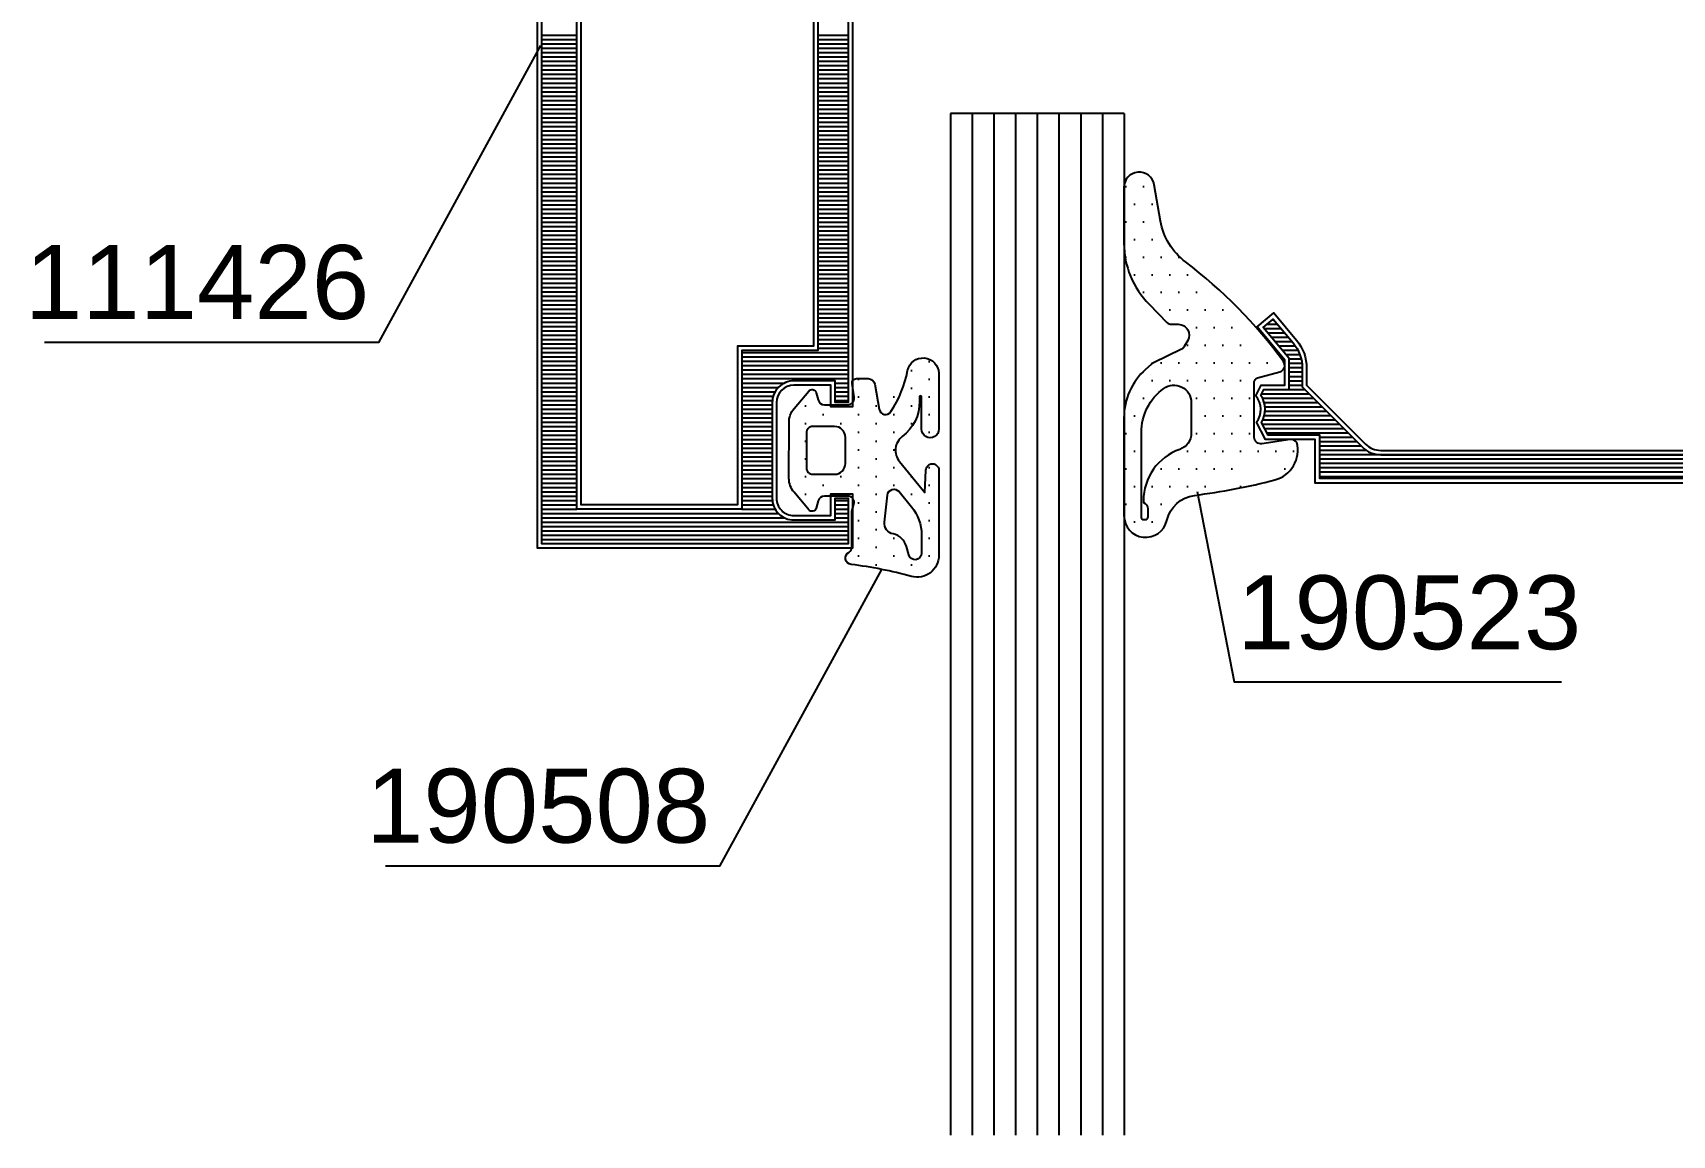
# Model space of a CAD drawing. Extents: x 13 to 201, y 43 to 254.
# Drawn here: x 116.39 to 154.13, y 142.5 to 167.85 of the extents above; entities that cross this region are included whole.
import ezdxf
from ezdxf.enums import TextEntityAlignment as Align

# ---------------------------------------------------------------- set-up
doc = ezdxf.new("R2010")
doc.units = 0
doc.header["$LTSCALE"] = 6
doc.layers.get('0').update_dxf_attribs({"color": 4, "linetype": 'CONTINUOUS'})
for name, color, linetype in [('CONST18', 3, 'CONTINUOUS'), ('DICHT_PAR', 3, 'CONTINUOUS'), ('DICHT_SCH', 3, 'CONTINUOUS'), ('KH_NOR', 7, 'CONTINUOUS'), ('KH_PAR', 3, 'CONTINUOUS'), ('KH_SCH', 3, 'CONTINUOUS'), ('KN_NOR', 7, 'CONTINUOUS'), ('KN_PAR', 3, 'CONTINUOUS'), ('KN_SCH', 3, 'CONTINUOUS'), ('PNR', 7, 'CONTINUOUS')]:
    doc.layers.add(name, color=color, linetype=linetype)
doc.styles.add('SWISSL', font='swissl.ttf')

# ---------------------------------------------------------------- blocks, each defined once
blk = doc.blocks.new('B-LL190508')
at = {"layer": 'DICHT_SCH'}
h = blk.add_hatch(dxfattribs=at)
h.set_pattern_fill('DOTS', color=256, scale=13, angle=-90, style=0)
h.set_pattern_definition([(270, (1.0507, -3.7068), (0.8125, -0.40625), [0, -0.8125])])
edge = h.paths.add_edge_path()
edge.add_arc((3, 0.331), 1, 0, 105.22324)
edge.add_arc((-2.514, 20.594), 20, -82.88554, -74.77676, ccw=False)
edge.add_arc((0, 0.45), 0.3, 97.11446, 240)
edge.add_arc((-0.3, -0.07), 0.3, 0, 60, ccw=False)
edge.add_line((0, -0.07), (0, -1.687))
edge.add_line((0, -1.687), (0.09, -2.022))
edge.add_arc((-0.2, -2.1), 0.3, -90, 15, ccw=False)
edge.add_line((-0.2, -2.4), (-1.27, -2.4))
edge.add_arc((-1.27, -2.1), 0.3, -165, -90, ccw=False)
edge.add_line((-1.56, -2.178), (-1.648, -1.848))
edge.add_arc((-1.841, -1.9), 0.2, 15, 140)
edge.add_line((-1.994, -1.771), (-2.666, -2.572))
edge.add_arc((-1.9, -3.215), 1, 140, 180)
edge.add_line((-2.9, -3.215), (-2.9, -5.785))
edge.add_arc((-1.9, -5.785), 1, 180, 220)
edge.add_line((-2.666, -6.428), (-1.994, -7.229))
edge.add_arc((-1.841, -7.1), 0.2, 220, 345)
edge.add_line((-1.648, -7.152), (-1.56, -6.822))
edge.add_arc((-1.27, -6.9), 0.3, 90, 165, ccw=False)
edge.add_line((-1.27, -6.6), (-0.2, -6.6))
edge.add_arc((-0.2, -6.9), 0.3, -8.58394, 90, ccw=False)
edge.add_line((0.097, -6.945), (0.002, -7.57))
edge.add_arc((0.2, -7.6), 0.2, 171.41606, 270)
edge.add_line((0.2, -7.8), (0.748, -7.8))
edge.add_arc((0.748, -7.5), 0.3, -90, -10)
edge.add_line((1.044, -7.552), (1.247, -6.398))
edge.add_arc((1.543, -6.45), 0.3, 33.71262, 170, ccw=False)
edge.add_arc((-2.367, -9.059), 5, 10.19231, 33.71262, ccw=False)
edge.add_arc((3.269, -8.022), 0.731, 191.95742, 357.83663)
edge.add_line((4, -8.05), (4, -5.483))
edge.add_arc((3.6, -5.483), 0.4, 0.00084, 180.00084)
edge.add_line((3.2, -5.483), (3.2, -6.96))
edge.add_arc((3.154, -6.96), 0.046, -180.00036, 0.00036, ccw=False)
edge.add_line((3.108, -6.96), (3.108, -6.748))
edge.add_arc((1.108, -6.731), 2, -0.47387, 52.8235)
edge.add_arc((2.8, -4.5), 0.8, 140.42196, 232.8235, ccw=False)
edge.add_line((2.183, -3.99), (3.358, -2.57))
edge.add_line((3.358, -2.57), (3.4, -3.585))
edge.add_arc((3.7, -3.585), 0.3, 180, 360)
edge.add_line((4, -3.585), (4, 0.331))
edge = h.paths.add_edge_path(flags=16)
edge.add_line((3.2, -0.628), (3.2, 0.231))
edge.add_arc((2.9, 0.231), 0.3, 0, 165)
edge.add_line((2.61, 0.308), (2.506, -0.081))
edge.add_arc((1.733, 0.126), 0.8, -78.15788, -15, ccw=False)
edge.add_arc((2, -1.146), 0.5, 101.84212, 186.029)
edge.add_line((1.503, -1.199), (1.634, -2.442))
edge.add_arc((1.932, -2.41), 0.3, 186.029, 320.42196)
edge.add_line((2.164, -2.602), (2.742, -1.903))
edge.add_arc((1.2, -0.628), 2, -39.57804, 0)
edge = h.paths.add_edge_path(flags=16)
edge.add_arc((-0.8, -5.1), 0.5, -90, 0, ccw=False)
edge.add_line((-0.8, -5.6), (-1.8, -5.6))
edge.add_arc((-1.8, -5.3), 0.3, -180, -90, ccw=False)
edge.add_line((-2.1, -5.3), (-2.1, -3.7))
edge.add_arc((-1.8, -3.7), 0.3, 90, 180, ccw=False)
edge.add_line((-1.8, -3.4), (-0.8, -3.4))
edge.add_arc((-0.8, -3.9), 0.5, 0, 90, ccw=False)
edge.add_line((-0.3, -3.9), (-0.3, -5.1))
at = {"layer": 'DICHT_PAR'}
for points in [[(4, 0.331, 0.494357), (2.737, 1.296, -0.035396), (-0.037, 0.748, 0.719139), (-0.15, 0.19, -0.267949), (0, -0.07), (0, -1.687), (0.09, -2.022, -0.493145), (-0.2, -2.4), (-1.27, -2.4, -0.339454), (-1.56, -2.178), (-1.648, -1.848, 0.606815), (-1.994, -1.771), (-2.666, -2.572, 0.176327), (-2.9, -3.215), (-2.9, -5.785, 0.176327), (-2.666, -6.428), (-1.994, -7.229, 0.606815), (-1.648, -7.152), (-1.56, -6.822, -0.339454), (-1.27, -6.6), (-0.2, -6.6, -0.458807), (0.097, -6.945), (0.002, -7.57, 0.458807), (0.2, -7.8), (0.748, -7.8, 0.36397), (1.044, -7.552), (1.247, -6.398, -0.676335), (1.792, -6.283, -0.102989), (2.554, -8.174, 0.883786), (4, -8.05), (4, -5.483, 1), (3.2, -5.483), (3.2, -6.96, -1.000006), (3.108, -6.96), (3.108, -6.748, 0.236839), (2.317, -5.137, -0.426544), (2.183, -3.99), (3.358, -2.57), (3.4, -3.585, 1), (4, -3.585), (4, 0.331)], [(3.2, -0.628), (3.2, 0.231, 0.876976), (2.61, 0.308), (2.506, -0.081, -0.282773), (1.897, -0.657, 0.3848), (1.503, -1.199), (1.634, -2.442, 0.664354), (2.164, -2.602), (2.742, -1.903, 0.174429), (3.2, -0.628)], [(-0.3, -5.1, -0.414214), (-0.8, -5.6), (-1.8, -5.6, -0.414214), (-2.1, -5.3), (-2.1, -3.7, -0.414214), (-1.8, -3.4), (-0.8, -3.4, -0.414214), (-0.3, -3.9), (-0.3, -5.1)]]:
    blk.add_lwpolyline(points, format="xyb", close=True, dxfattribs=at)
blk = doc.blocks.new('ll190508')
blk.add_blockref('B-LL190508', (0, 0))
blk = doc.blocks.new('*X10')
at = {"color": 0}
for p, q in [((0.2, 66.6), (14.3, 66.6)), ((0.2, 66.4), (14.3, 66.4)), ((0.2, 66.2), (14.3, 66.2)), ((0.2, 66), (14.3, 66)), ((0.2, 65.8), (14.3, 65.8)), ((0.2, 65.6), (11.364, 65.6)), ((0.2, 65.4), (11.086, 65.4)), ((0.2, 65.2), (1.8, 65.2)), ((0.2, 65), (1.8, 65)), ((9.4, 65.2), (10.934, 65.2)), ((9.4, 65), (10.846, 65)), ((13.7, 65.6), (14.3, 65.6)), ((13.7, 65.4), (14.3, 65.4)), ((13.7, 65.2), (14.3, 65.2)), ((13.7, 65), (14.3, 65)), ((0.2, 64.8), (1.8, 64.8)), ((0.2, 64.6), (1.8, 64.6)), ((0.2, 64.4), (1.8, 64.4)), ((0.2, 64.2), (1.8, 64.2)), ((9.4, 64.8), (10.805, 64.8)), ((9.4, 64.6), (10.8, 64.6)), ((9.4, 64.4), (10.8, 64.4)), ((9.4, 64.2), (10.8, 64.2)), ((13.7, 64.8), (14.3, 64.8)), ((0.2, 64), (1.8, 64)), ((0.2, 63.8), (1.8, 63.8)), ((0.2, 63.6), (1.8, 63.6)), ((0.2, 63.4), (1.8, 63.4)), ((9.4, 64), (10.8, 64)), ((9.4, 63.8), (10.8, 63.8)), ((9.4, 63.6), (10.8, 63.6)), ((9.4, 63.4), (10.8, 63.4)), ((0.2, 63.2), (1.8, 63.2)), ((0.2, 63), (1.8, 63)), ((0.2, 62.8), (1.8, 62.8)), ((9.4, 63.2), (10.8, 63.2)), ((9.4, 63), (10.8, 63)), ((9.4, 62.8), (10.8, 62.8)), ((0.2, 62.6), (1.8, 62.6)), ((0.2, 62.4), (1.8, 62.4)), ((0.2, 62.2), (1.8, 62.2)), ((0.2, 62), (1.8, 62)), ((9.4, 62.6), (10.8, 62.6)), ((9.4, 62.4), (10.8, 62.4)), ((9.4, 62.2), (10.8, 62.2)), ((9.4, 62), (10.8, 62)), ((0.2, 61.8), (1.8, 61.8)), ((0.2, 61.6), (1.8, 61.6)), ((0.2, 61.4), (1.8, 61.4)), ((0.2, 61.2), (1.8, 61.2)), ((9.4, 61.8), (10.8, 61.8)), ((9.4, 61.6), (10.8, 61.6)), ((9.4, 61.4), (10.8, 61.4)), ((9.4, 61.2), (10.8, 61.2)), ((0.2, 61), (1.8, 61)), ((0.2, 60.8), (1.8, 60.8)), ((0.2, 60.6), (1.8, 60.6)), ((0.2, 60.4), (1.8, 60.4)), ((9.4, 61), (10.8, 61)), ((9.4, 60.8), (10.8, 60.8)), ((9.4, 60.6), (10.8, 60.6)), ((9.4, 60.4), (10.8, 60.4)), ((0.2, 60.2), (1.8, 60.2)), ((0.2, 60), (1.8, 60)), ((0.2, 59.8), (1.8, 59.8)), ((9.4, 60.2), (10.805, 60.2)), ((9.4, 60), (10.846, 60)), ((9.4, 59.8), (10.934, 59.8)), ((13.7, 60.2), (14.3, 60.2)), ((13.7, 60), (14.3, 60)), ((13.7, 59.8), (14.3, 59.8)), ((0.2, 59.6), (1.8, 59.6)), ((0.2, 59.4), (1.8, 59.4)), ((0.2, 59.2), (1.8, 59.2)), ((0.2, 59), (1.8, 59)), ((9.4, 59.6), (11.086, 59.6)), ((9.4, 59.4), (11.364, 59.4)), ((9.4, 59.2), (14.3, 59.2)), ((9.4, 59), (14.3, 59)), ((13.7, 59.6), (14.3, 59.6)), ((13.7, 59.4), (14.3, 59.4)), ((0.2, 58.8), (1.8, 58.8)), ((0.2, 58.6), (1.8, 58.6)), ((0.2, 58.4), (1.8, 58.4)), ((0.2, 58.2), (1.8, 58.2)), ((9.4, 58.8), (14.3, 58.8)), ((9.4, 58.6), (14.3, 58.6)), ((9.4, 58.4), (14.3, 58.4)), ((9.4, 58.2), (14.3, 58.2)), ((0.2, 58), (1.8, 58)), ((0.2, 57.8), (1.8, 57.8)), ((0.2, 57.6), (1.8, 57.6)), ((0.2, 57.4), (1.8, 57.4)), ((9.4, 58), (14.3, 58)), ((12.9, 57.8), (14.3, 57.8)), ((12.9, 57.6), (14.3, 57.6)), ((12.9, 57.4), (14.3, 57.4)), ((0.2, 57.2), (1.8, 57.2)), ((0.2, 57), (1.8, 57)), ((0.2, 56.8), (1.8, 56.8)), ((12.9, 57.2), (14.3, 57.2)), ((12.9, 57), (14.3, 57)), ((12.9, 56.8), (14.3, 56.8)), ((0.2, 56.6), (1.8, 56.6)), ((0.2, 56.4), (1.8, 56.4)), ((0.2, 56.2), (1.8, 56.2)), ((0.2, 56), (1.8, 56)), ((12.9, 56.6), (14.3, 56.6)), ((12.9, 56.4), (14.3, 56.4)), ((12.9, 56.2), (14.3, 56.2)), ((12.9, 56), (14.3, 56)), ((0.2, 55.8), (1.8, 55.8)), ((0.2, 55.6), (1.8, 55.6)), ((0.2, 55.4), (1.8, 55.4)), ((0.2, 55.2), (1.8, 55.2)), ((12.9, 55.8), (14.3, 55.8)), ((12.9, 55.6), (14.3, 55.6)), ((12.9, 55.4), (14.3, 55.4)), ((12.9, 55.2), (14.3, 55.2)), ((0.2, 55), (1.8, 55)), ((0.2, 54.8), (1.8, 54.8)), ((0.2, 54.6), (1.8, 54.6)), ((0.2, 54.4), (1.8, 54.4)), ((12.9, 55), (14.3, 55)), ((12.9, 54.8), (14.3, 54.8)), ((12.9, 54.6), (14.3, 54.6)), ((12.9, 54.4), (14.3, 54.4)), ((0.2, 54.2), (1.8, 54.2)), ((0.2, 54), (1.8, 54)), ((0.2, 53.8), (1.8, 53.8)), ((0.2, 53.6), (1.8, 53.6)), ((12.9, 54.2), (14.3, 54.2)), ((12.9, 54), (14.3, 54)), ((12.9, 53.8), (14.3, 53.8)), ((12.9, 53.6), (14.3, 53.6)), ((0.2, 53.4), (1.8, 53.4)), ((0.2, 53.2), (1.8, 53.2)), ((0.2, 53), (1.8, 53)), ((12.9, 53.4), (14.3, 53.4)), ((12.9, 53.2), (14.3, 53.2)), ((12.9, 53), (14.3, 53)), ((0.2, 52.8), (1.8, 52.8)), ((0.2, 52.6), (1.8, 52.6)), ((0.2, 52.4), (1.8, 52.4)), ((0.2, 52.2), (1.8, 52.2)), ((12.9, 52.8), (14.3, 52.8)), ((12.9, 52.6), (14.3, 52.6)), ((12.9, 52.4), (14.3, 52.4)), ((12.9, 52.2), (14.3, 52.2)), ((0.2, 52), (1.8, 52)), ((0.2, 51.8), (1.8, 51.8)), ((0.2, 51.6), (1.8, 51.6)), ((0.2, 51.4), (1.8, 51.4)), ((12.9, 52), (14.3, 52)), ((12.9, 51.8), (14.3, 51.8)), ((12.9, 51.6), (14.3, 51.6)), ((12.9, 51.4), (14.3, 51.4)), ((0.2, 51.2), (1.8, 51.2)), ((0.2, 51), (1.8, 51)), ((0.2, 50.8), (1.8, 50.8)), ((0.2, 50.6), (1.8, 50.6)), ((12.9, 51.2), (14.3, 51.2)), ((12.9, 51), (14.3, 51)), ((12.9, 50.8), (14.3, 50.8)), ((12.9, 50.6), (14.3, 50.6)), ((0.2, 50.4), (1.8, 50.4)), ((0.2, 50.2), (1.8, 50.2)), ((0.2, 50), (1.8, 50)), ((12.9, 50.4), (14.3, 50.4)), ((12.9, 50.2), (14.3, 50.2)), ((12.9, 50), (14.3, 50)), ((0.2, 49.8), (1.8, 49.8)), ((0.2, 49.6), (1.8, 49.6)), ((0.2, 49.4), (1.8, 49.4)), ((0.2, 49.2), (1.8, 49.2)), ((12.9, 49.8), (14.3, 49.8)), ((12.9, 49.6), (14.3, 49.6)), ((12.9, 49.4), (14.3, 49.4)), ((12.9, 49.2), (14.3, 49.2)), ((0.2, 49), (1.8, 49)), ((0.2, 48.8), (1.8, 48.8)), ((0.2, 48.6), (1.8, 48.6)), ((0.2, 48.4), (1.8, 48.4)), ((12.9, 49), (14.3, 49)), ((12.9, 48.8), (14.3, 48.8)), ((12.9, 48.6), (14.3, 48.6)), ((12.9, 48.4), (14.3, 48.4)), ((0.2, 48.2), (1.8, 48.2)), ((0.2, 48), (1.8, 48)), ((0.2, 47.8), (1.8, 47.8)), ((0.2, 47.6), (1.8, 47.6)), ((12.9, 48.2), (14.3, 48.2)), ((12.9, 48), (14.3, 48)), ((12.9, 47.8), (14.3, 47.8)), ((12.9, 47.6), (14.3, 47.6)), ((0.2, 47.4), (1.8, 47.4)), ((0.2, 47.2), (1.8, 47.2)), ((0.2, 47), (1.8, 47)), ((0.2, 46.8), (1.8, 46.8)), ((12.9, 47.4), (14.3, 47.4)), ((12.9, 47.2), (14.3, 47.2)), ((12.9, 47), (14.3, 47)), ((12.9, 46.8), (14.3, 46.8)), ((0.2, 46.6), (1.8, 46.6)), ((0.2, 46.4), (1.8, 46.4)), ((0.2, 46.2), (1.8, 46.2)), ((12.9, 46.6), (14.3, 46.6)), ((12.9, 46.4), (14.3, 46.4)), ((12.9, 46.2), (14.3, 46.2)), ((0.2, 46), (1.8, 46)), ((0.2, 45.8), (1.8, 45.8)), ((0.2, 45.6), (1.8, 45.6)), ((0.2, 45.4), (1.8, 45.4)), ((12.9, 46), (14.3, 46)), ((12.9, 45.8), (14.3, 45.8)), ((12.9, 45.6), (14.3, 45.6)), ((12.9, 45.4), (14.3, 45.4)), ((0.2, 45.2), (1.8, 45.2)), ((0.2, 45), (1.8, 45)), ((0.2, 44.8), (1.8, 44.8)), ((0.2, 44.6), (1.8, 44.6)), ((12.9, 45.2), (14.3, 45.2)), ((12.9, 45), (14.3, 45)), ((12.9, 44.8), (14.3, 44.8)), ((12.9, 44.6), (14.3, 44.6)), ((0.2, 44.4), (1.8, 44.4)), ((0.2, 44.2), (1.8, 44.2)), ((0.2, 44), (1.8, 44)), ((0.2, 43.8), (1.8, 43.8)), ((12.9, 44.4), (14.3, 44.4)), ((12.9, 44.2), (14.3, 44.2)), ((12.9, 44), (14.3, 44)), ((12.9, 43.8), (14.3, 43.8)), ((0.2, 43.6), (1.8, 43.6)), ((0.2, 43.4), (1.8, 43.4)), ((12.9, 43.6), (14.3, 43.6)), ((12.9, 43.4), (14.3, 43.4))]:
    blk.add_line(p, q, dxfattribs=at)
blk = doc.blocks.new('B-LL132342')
at = {"layer": 'KH_NOR'}
blk.add_lwpolyline([(14.5, 37.5), (14.5, 60.5), (13.5, 60.5), (13.5, 59.5), (11.8, 59.5, -0.414213), (11, 60.3), (11, 64.7, -0.414214), (11.8, 65.5), (13.5, 65.5), (13.5, 64.5), (14.5, 64.5), (14.5, 67), (0, 67), (0, 0)], format="xyb", dxfattribs=at)
blk.add_lwpolyline([(2, 6.3), (20.7, 6.3), (20.7, 35.7), (13.7, 35.7, -0.414214), (12.7, 36.7), (12.7, 57.7), (9.2, 57.7), (9.2, 65), (2, 65), (2, 6.3)], format="xyb", close=True, dxfattribs=at)
at = {"layer": 'KH_PAR'}
blk.add_lwpolyline([(14.3, 37.3), (14.3, 60.3), (13.7, 60.3), (13.7, 59.3), (11.8, 59.3, -0.414214), (10.8, 60.3), (10.8, 64.7, -0.414214), (11.8, 65.7), (13.7, 65.7), (13.7, 64.7), (14.3, 64.7), (14.3, 66.8), (0.2, 66.8), (0.2, 0.2)], format="xyb", dxfattribs=at)
blk.add_lwpolyline([(1.8, 6.1), (20.9, 6.1), (20.9, 35.9), (13.7, 35.9, -0.414214), (12.9, 36.7), (12.9, 57.9), (9.4, 57.9), (9.4, 65.2), (1.8, 65.2), (1.8, 6.1)], format="xyb", close=True, dxfattribs=at)
at = {"layer": 'KH_SCH'}
blk.add_blockref('*X10', (0, 0), dxfattribs=at)
blk = doc.blocks.new('B-LL3091024')
at = {"layer": 'KN_SCH'}
h = blk.add_hatch(dxfattribs=at)
h.set_pattern_fill('_U', color=256, scale=0.2, style=0, pattern_type=0)
h.set_pattern_definition([(0, (-13.63313, 13.30855), (0, 0.2), [])])
edge = h.paths.add_edge_path()
edge.add_line((-11.7, 20.7), (-11.7, 2.15))
edge.add_line((-11.7, 2.15), (-12.161, 1.351))
edge.add_line((-12.161, 1.351), (-12.013, 1.331))
edge.add_arc((-12.3, -0.8), 2.15, -132.52385, 82.33774, ccw=False)
edge.add_line((-13.753, -2.385), (-14.429, -2.069))
edge.add_line((-14.429, -2.069), (-14.624, -2.269))
edge.add_arc((-12.18, -0.902), 2.8, 209.20814, 267.6284)
edge.add_arc((-12.3, -0.8), 2.9, 270.07902, 345.52249)
edge.add_line((-9.492, -1.525), (-9.357, -1))
edge.add_line((-9.357, -1), (-4.7, -1))
edge.add_line((-4.7, -1), (-4.7, -2.1))
edge.add_line((-4.7, -2.1), (-3.7, -2.1))
edge.add_line((-3.7, -2.1), (-3.9, -2.1))
edge.add_line((-3.9, -2.1), (-3.9, 0.083))
edge.add_line((-3.9, 0.083), (-3.283, 0.7))
edge.add_line((-3.283, 0.7), (-1.193, 0.7))
edge.add_line((-1.193, 0.7), (-0.45, 0.271))
edge.add_line((-0.45, 0.271), (-0.2, 0.415))
edge.add_line((-0.2, 0.415), (-0.2, 21.8))
edge.add_line((-0.2, 21.8), (-34, 21.8))
edge.add_line((-34, 21.8), (-34, 19.8))
edge.add_line((-34, 19.8), (-36.377, 19.8))
edge.add_line((-36.377, 19.8), (-36.673, 19.217))
edge.add_arc((-37.712, 18.616), 1.2, -32.69587, 30.0745, ccw=False)
edge.add_line((-36.702, 17.968), (-36.574, 17.7))
edge.add_line((-36.574, 17.7), (-35.4, 17.7))
edge.add_line((-35.4, 17.7), (-35.4, 16.278))
edge.add_line((-35.4, 16.278), (-36.601, 14.846))
edge.add_line((-36.601, 14.846), (-36.142, 14.46))
edge.add_line((-36.142, 14.46), (-35.221, 15.557))
edge.add_arc((-36.6, 16.714), 1.8, 319.99995, 360)
edge.add_line((-34.8, 16.714), (-34.8, 17.583))
edge.add_line((-34.8, 17.583), (-32.034, 20.349))
edge.add_arc((-31.186, 19.5), 1.2, 90, 135, ccw=False)
edge.add_line((-31.186, 20.7), (-11.7, 20.7))
edge = h.paths.add_edge_path(flags=16)
edge.add_line((-11.1, 21), (-11.1, 1.84))
edge.add_arc((-12.3, -0.8), 2.9, 11.94054, 65.55666, ccw=False)
edge.add_line((-9.463, -0.2), (-5.314, -0.2))
edge.add_line((-5.314, -0.2), (-3.849, 1.266))
edge.add_arc((-3.283, 0.7), 0.8, 90, 135, ccw=False)
edge.add_line((-3.283, 1.5), (-1, 1.5))
edge.add_line((-1, 1.5), (-1, 21))
edge.add_line((-1, 21), (-11.1, 21))
at = {"layer": 'KN_NOR'}
for points in [[(-11.9, 20.5), (-11.9, 2.203), (-12.484, 1.192), (-12.04, 1.133, -1.373176), (-13.64, -2.217), (-14.473, -1.828), (-14.869, -2.233, 0.274409), (-12.3, -3.9, 0.341999), (-9.298, -1.575), (-9.202, -1.2), (-4.9, -1.2), (-4.9, -2.3), (-3.5, -2.3), (-3.5, -1.9), (-3.7, -1.9), (-3.7, 0), (-3.2, 0.5), (-1.246, 0.5), (-0.45, 0.04), (0, 0.3), (0, 22), (-34.2, 22), (-34.2, 20), (-36.5, 20), (-36.904, 19.205, -0.339409), (-36.934, 17.988), (-36.7, 17.5), (-35.6, 17.5), (-35.6, 16.35), (-36.883, 14.821), (-36.117, 14.179), (-35.068, 15.429, 0.176327), (-34.6, 16.714), (-34.6, 17.5), (-31.893, 20.207, -0.198912), (-31.186, 20.5), (-11.9, 20.5)], [(-10.9, 20.8), (-10.9, 1.966, -0.213458), (-9.305, 0), (-5.397, 0), (-3.99, 1.407, -0.198912), (-3.283, 1.7), (-1.2, 1.7), (-1.2, 20.8), (-10.9, 20.8)]]:
    blk.add_lwpolyline(points, format="xyb", close=True, dxfattribs=at)
at = {"layer": 'KN_PAR'}
for points in [[(-11.7, 20.7), (-11.7, 2.15), (-12.161, 1.351), (-12.013, 1.331, -1.362102), (-13.753, -2.385), (-14.429, -2.069), (-14.624, -2.269, 0.260575), (-12.296, -3.7, 0.341614), (-9.492, -1.525), (-9.357, -1), (-4.7, -1), (-4.7, -2.1), (-3.7, -2.1), (-3.7, -2.1), (-3.9, -2.1), (-3.9, 0.083), (-3.283, 0.7), (-1.193, 0.7), (-0.45, 0.271), (-0.2, 0.415), (-0.2, 21.8), (-34, 21.8), (-34, 19.8), (-36.377, 19.8), (-36.673, 19.217, -0.280948), (-36.702, 17.968), (-36.574, 17.7), (-35.4, 17.7), (-35.4, 16.278), (-36.601, 14.846), (-36.142, 14.46), (-35.221, 15.557, 0.176327), (-34.8, 16.714), (-34.8, 17.583), (-32.034, 20.349, -0.198912), (-31.186, 20.7), (-11.7, 20.7)], [(-11.1, 21), (-11.1, 1.84, -0.238308), (-9.463, -0.2), (-5.314, -0.2), (-3.849, 1.266, -0.198912), (-3.283, 1.5), (-1, 1.5), (-1, 21), (-11.1, 21)]]:
    blk.add_lwpolyline(points, format="xyb", close=True, dxfattribs=at)
blk = doc.blocks.new('B-LL190523')
at = {"layer": 'DICHT_SCH'}
h = blk.add_hatch(dxfattribs=at)
h.set_pattern_fill('DOTS', color=256, scale=13, style=0)
h.set_pattern_definition([(0, (-3.3009, -2.833), (0.40625, 0.8125), [0, -0.8125])])
edge = h.paths.add_edge_path()
edge.add_arc((-0.309, -2.647), 0.2, 179.98244, 254.98238)
edge.add_line((-0.361, -2.84), (0.669, -3.116))
edge.add_arc((0.591, -3.405), 0.3, -36.16568, 74.94281, ccw=False)
edge.add_arc((-16.942, 9.383), 22, 307.07635, 323.89335, ccw=False)
edge.add_arc((-1.869, -10.564), 3.001, 127.07678, 170.00224)
edge.add_line((-4.824, -10.043), (-5.12, -11.722))
edge.add_arc((-5.809, -11.6), 0.7, 179.98043, 349.98041, ccw=False)
edge.add_line((-6.509, -11.6), (-6.509, -9.033))
edge.add_arc((-2.508, -9.033), 4.001, 135.29956, 179.99958, ccw=False)
edge.add_line((-5.352, -6.219), (-4.531, -5.389))
edge.add_arc((-4.318, -5.6), 0.3, 90.02709, 135.3272, ccw=False)
edge.add_line((-4.318, -5.3), (-4.009, -5.3))
edge.add_arc((-4.009, -4.8), 0.5, 270.00075, 390.0007)
edge.add_line((-3.576, -4.55), (-3.732, -4.279))
edge.add_arc((-3.991, -4.429), 0.299, 30.08678, 64.08678)
edge.add_line((-3.86, -4.16), (-5.146, -3.533))
edge.add_arc((-4.926, -3.085), 0.499, 227.85247, 243.85251, ccw=False)
edge.add_line((-5.261, -3.455), (-5.516, -3.225))
edge.add_arc((-3.509, -0.995), 3, 180.01251, 228.0126, ccw=False)
edge.add_line((-6.509, -0.996), (-6.509, 3.5))
edge.add_arc((-5.509, 3.5), 1, 12.83183, 179.995, ccw=False)
edge.add_arc((-3.072, 4.055), 1.499, 192.84406, 262.72526)
edge.add_arc((-7.072, -27.191), 30.002, 75.4981, 82.70445, ccw=False)
edge.add_arc((0.091, 0.5), 1.4, -14.98799, 75.52161, ccw=False)
edge.add_arc((1.19, 0.3), 0.3, 261.69701, 327.33666, ccw=False)
edge.add_line((1.147, 0.003), (-0.165, 0.197))
edge.add_arc((-0.209, -0.1), 0.3, 81.61131, 180.00151)
edge.add_line((-0.509, -0.1), (-0.509, -2.647))
edge = h.paths.add_edge_path(flags=16)
edge.add_arc((-4.209, -0.3), 0.8, 0.02827, 70.58572)
edge.add_arc((-3.111, 2.812), 2.5, 179.99607, 250.55352, ccw=False)
edge.add_line((-5.611, 2.812), (-5.609, 2.9))
edge.add_arc((-5.709, 3.183), 0.3, 289.48626, 360.01499)
edge.add_line((-5.409, 3.183), (-5.409, 3.55))
edge.add_arc((-5.559, 3.55), 0.15, 0, 180)
edge.add_line((-5.709, 3.55), (-5.709, -0.325))
edge.add_arc((-3.209, -0.325), 2.5, 179.98765, 233.95563)
edge.add_arc((-4.209, -1.7), 0.8, 233.96235, 359.99421)
edge.add_line((-3.409, -1.7), (-3.409, -0.3))
at = {"layer": 'DICHT_PAR'}
for points in [[(-0.509, -2.647, 0.339454), (-0.361, -2.84), (0.669, -3.116, -0.52673), (0.833, -3.582, -0.07351), (-3.678, -8.17, 0.189519), (-4.824, -10.043), (-5.12, -11.722, -0.916331), (-6.509, -11.6), (-6.509, -9.033, -0.197552), (-5.352, -6.219), (-4.531, -5.389, -0.200274), (-4.318, -5.3), (-4.009, -5.3, 0.57735), (-3.576, -4.55), (-3.732, -4.279, 0.149451), (-3.86, -4.16), (-5.146, -3.533, -0.069927), (-5.261, -3.455), (-5.516, -3.225, -0.212557), (-6.509, -0.996), (-6.509, 3.5, -0.893814), (-4.534, 3.722, 0.314729), (-3.262, 2.568, -0.031454), (0.441, 1.855, -0.416821), (1.443, 0.138, -0.294504), (1.147, 0.003), (-0.165, 0.197, 0.457784), (-0.509, -0.1), (-0.509, -2.647)], [(-3.409, -0.3, 0.317975), (-3.943, 0.454, -0.317975), (-5.611, 2.812), (-5.609, 2.9, 0.317837), (-5.409, 3.183), (-5.409, 3.55, 1), (-5.709, 3.55), (-5.709, -0.325, 0.239931), (-4.68, -2.347, 0.612992), (-3.409, -1.7), (-3.409, -0.3)]]:
    blk.add_lwpolyline(points, format="xyb", close=True, dxfattribs=at)
blk = doc.blocks.new('ll190523')
blk.add_blockref('B-LL190523', (0, 0))

msp = doc.modelspace()

# ---------------------------------------------------------------- linework, layer by layer
at = {"layer": 'CONST18'}
for p, q in [((137.514, 166.0001), (137.514, 142.5001)), ((141.514, 166.0001), (137.514, 166.0001)), ((138.014, 166.0001), (138.014, 142.5001)), ((138.514, 166.0001), (138.514, 142.5001)), ((139.014, 166.0001), (139.014, 142.5001)), ((139.514, 166.0001), (139.514, 142.5001)), ((140.014, 166.0001), (140.014, 142.5001)), ((140.514, 166.0001), (140.514, 142.5001)), ((141.014, 166.0001), (141.014, 142.5001)), ((141.514, 166.0001), (141.514, 142.5001))]:
    msp.add_line(p, q, dxfattribs=at)
at = {"layer": 'PNR', "color": 3}
for points in [[(128.0795, 167.5588), (124.3517, 160.7349), (116.6643, 160.7349)], [(143.1945, 157.304), (144.0443, 152.927), (151.5836, 152.927)], [(135.9298, 155.5138), (132.2021, 148.6899), (124.5147, 148.6899)]]:
    msp.add_lwpolyline(points, dxfattribs=at)

# ---------------------------------------------------------------- block references
at = {"xscale": -0.5, "yscale": 0.5, "zscale": 0.5, "rotation": 180}
msp.add_blockref('B-LL132342', (128.014, 189.5), dxfattribs=at)
at = {"extrusion": (0, 0, -1), "xscale": 0.5, "yscale": 0.5, "zscale": -0.5, "rotation": 180}
msp.add_blockref('B-LL3091024', (-163.014, 168.5), dxfattribs=at)
at = {"layer": 'CONST18', "yscale": 0.5, "zscale": 0.5}
for name, p, xscale, rotation in [('ll190523', (144.764, 158.5), -0.5, 180), ('ll190508', (135.2499, 156), -0.5000000000000047, 179.9999176622303)]:
    msp.add_blockref(name, p, dxfattribs=dict(at, xscale=xscale, rotation=rotation))

# ---------------------------------------------------------------- texts
at = {"layer": 'PNR', "color": 10, "style": 'SWISSL'}
for s, p in [('111426', (124.1376, 161.273)), ('190508', (131.988, 149.228))]:
    msp.add_text(s, height=1.7, dxfattribs=at).set_placement(p, align=Align.RIGHT)
msp.add_text('190523', height=1.7, dxfattribs=at).set_placement((144.1117, 153.6757))

doc.saveas('drawing.dxf')
